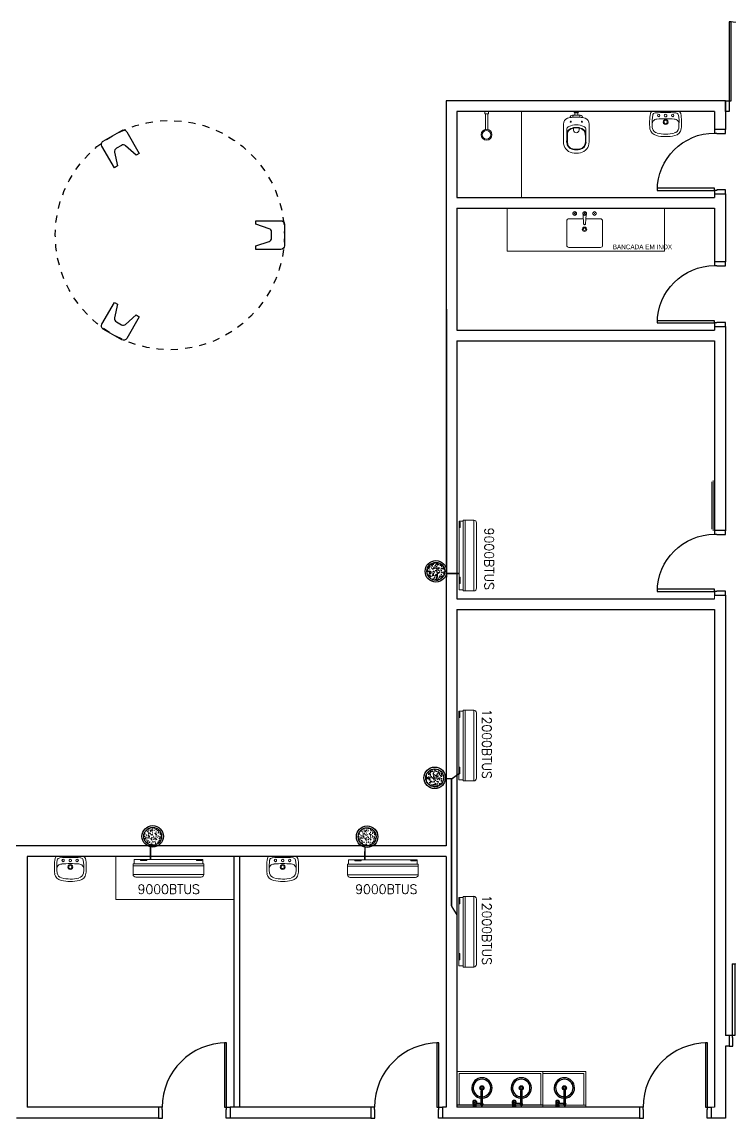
# Model space of a CAD drawing. Header units: inches. Extents: x 44647.3 to 44680.5, y 6840.3 to 6866.7.
# Drawn here: x 44652.74 to 44662.62, y 6851.45 to 6866.75 of the extents above; entities that cross this region are included whole.
import ezdxf
from ezdxf.enums import TextEntityAlignment as Align

# ---------------------------------------------------------------- set-up
doc = ezdxf.new("R2010")
doc.units = ezdxf.units.IN
doc.header["$MEASUREMENT"] = 0
doc.linetypes.add('HIDDEN2', pattern=[0.1875, 0.125, -0.0625])
for name, color, linetype in [('APCOZ', 7, 'Continuous'), ('APCOZ-I', 251, 'Continuous'), ('Layout_Equipamentos', 7, 'Continuous'), ('LOUÇAS', 7, 'Continuous'), ('Manilha', 10, 'Continuous'), ('PAREDES', 8, 'Continuous'), ('ponto de dreno', 130, 'Continuous'), ('PORTAS', 8, 'Continuous'), ('Texto Ambiente', 2, 'Continuous'), ('TEXTO01', 7, 'Continuous')]:
    doc.layers.add(name, color=color, linetype=linetype)
doc.layers.add('at_Entity', color=7, linetype='Continuous', lineweight=9)
doc.layers.add('P-SIMBOL', color=170, linetype='Continuous', lineweight=5)
doc.styles.add('ARIAL', font='ARIALN.TTF', dxfattribs={"height": 0.18})
doc.styles.add('romans2', font='romans.shx')

# ---------------------------------------------------------------- blocks, each defined once
blk = doc.blocks.new('A$C1E546F2D')
at = {"layer": 'PORTAS'}
for points in [[(0.921, 0.15), (0.951, 0.15), (0.951, 1.05), (0.921, 1.05), (0.921, 0.15)], [(0, 0.15), (0, 0), (0.055, 0), (0.055, 0.121), (0.051, 0.121), (0.051, 0.15), (0, 0.15)], [(1.001, 0.15), (1.001, 0), (0.946, 0), (0.946, 0.121), (0.951, 0.121), (0.951, 0.15), (1.001, 0.15)]]:
    blk.add_lwpolyline(points, dxfattribs=at)
blk.add_arc((0.951, 0.15), 0.9, 90, 180, dxfattribs=at)
blk = doc.blocks.new('A$C47793E6F')
at = {"layer": 'PORTAS'}
blk.add_lwpolyline([(0.049, 1.152), (0.08, 1.152), (0.08, 0.15), (0.049, 0.15)], close=True, dxfattribs=at)
for points in [[(0, 0.15), (0, 0), (0.055, 0), (0.055, 0.121), (0.049, 0.121), (0.049, 0.15), (0, 0.15)], [(1.099, 0.15), (1.099, 0), (1.044, 0), (1.044, 0.121), (1.05, 0.121), (1.05, 0.15), (1.099, 0.15)]]:
    blk.add_lwpolyline(points, dxfattribs=at)
blk.add_arc((0.049, 0.15), 1.001, 0, 90, dxfattribs=at)
blk = doc.blocks.new('A$C34B626C7')
at = {"layer": 'PORTAS'}
for points in [[(0.851, 0.15), (0.819, 0.15), (0.819, 0.951), (0.851, 0.951), (0.851, 0.15)], [(0.055, 0), (0, 0), (0, 0.15), (0.051, 0.15), (0.051, 0.121), (0.055, 0.121), (0.055, 0)], [(0.9, 0.15), (0.9, 0), (0.845, 0), (0.845, 0.121), (0.851, 0.121), (0.851, 0.15), (0.9, 0.15)]]:
    blk.add_lwpolyline(points, dxfattribs=at)
blk.add_arc((0.851, 0.15), 0.8, 90, 180, dxfattribs=at)
blk = doc.blocks.new('new block13')
at = {"layer": 'at_Entity', "color": 0}
for p, q in [((-0.032, 0), (0.032, 0)), ((0.053, -0.051), (-0.053, -0.051)), ((-0.049, -0.08), (-0.049, -0.06)), ((-0.031, -0.006), (0.029, -0.006)), ((-0.021, -0.051), (-0.021, -0.019)), ((-0.021, -0.019), (0.019, -0.019)), ((0.019, -0.051), (0.019, -0.019)), ((0.049, -0.06), (0.049, -0.081)), ((-0.182, -0.424), (-0.182, -0.175)), ((-0.039, -0.257), (-0.039, -0.23)), ((0.038, -0.23), (0.038, -0.257)), ((0.178, -0.175), (0.178, -0.424))]:
    blk.add_line(p, q, dxfattribs=at)
for centre, radius, start, end in [((-0.097, -0.174), 0.0848, 109.0789, 180.1997), ((-0.043, -0.329), 0.249, 92.0489, 109.145), ((-0.054, -0.09), 0.0391, 88.4183, 173.4493), ((-0.079, -0.141), 0.00741, 90, 180), ((-0.079, -0.141), 0.00741, 180, 270), ((-0.079, -0.141), 0.00741, 360, 90), ((-0.079, -0.141), 0.00741, 270, 0), ((-0.002, -1.475), 1.396, 87.9511, 92.0489), ((-0.039, -0.06), 0.00952, 90, 180), ((-0.021, -0.01), 0.00952, 180, 270), ((0.019, -0.01), 0.00952, 270, 0), ((0.039, -0.06), 0.00952, 360, 90), ((0.039, -0.328), 0.248, 70.8427, 88.1091), ((0.052, -0.09), 0.0388, 5.5755, 88.6298), ((0.077, -0.141), 0.00741, 90, 180), ((0.077, -0.141), 0.00741, 180, 270), ((0.077, -0.141), 0.00741, 360, 90), ((0.077, -0.141), 0.00741, 270, 0), ((0.093, -0.174), 0.0848, 359.8003, 70.9211), ((-8.978, -0.284), 8.843, 359.0717, 0.1879), ((-0.041, -0.324), 0.0949, 113.5727, 176.7329), ((-0.081, -0.255), 0.054, 114.961, 180.9064), ((-0.043, -0.318), 0.0836, 110.863, 180.2362), ((-0.001, -0.428), 0.244, 90, 114.9606), ((-0.005, -0.388), 0.168, 88.7182, 116.1404), ((-0.011, -0.383), 0.155, 100.3133, 113.389), ((-0.001, -0.426), 0.2, 90, 101.0171), ((-0.003, -0.26), 0.0357, 176.0445, 272.3446), ((-0.002, -0.256), 0.0391, 270.0027, 0), ((-0.001, -0.428), 0.244, 65.0391, 90.0003), ((0.003, -0.388), 0.168, 63.8614, 91.28), ((-0.001, -0.426), 0.2, 78.9807, 90.0022), ((0.021, -0.334), 0.106, 63.0017, 81.1951), ((0.039, -0.318), 0.0836, 359.7638, 69.1369), ((0.04, -0.323), 0.0932, 2.4426, 66.7336), ((0.079, -0.255), 0.054, 359.0936, 65.039), ((9.28, -0.342), 9.147, 179.4622, 180.5333), ((-0.026, -0.424), 0.156, 180.0055, 257.2943), ((-0.031, -0.426), 0.105, 180.4233, 258.8896), ((-5.785, -0.398), 5.659, 359.7103, 0.8057), ((-0.033, -0.429), 0.0932, 178.5002, 259.6559), ((0.031, -0.429), 0.0942, 280.5689, 0.9284), ((0.031, -0.429), 0.103, 280.5688, 0.9284), ((0.022, -0.424), 0.156, 282.7128, 359.9983), ((-0.525, -0.386), 0.651, 356.3513, 5.878), ((-0.002, -0.29), 0.292, 258.435, 281.5683), ((-0.001, -0.258), 0.276, 259.4366, 269.9996), ((-0.001, -0.26), 0.265, 259.4366, 270.0028), ((-0.002, -0.245), 0.28, 270.136, 280.2849), ((-0.001, -0.258), 0.276, 270, 280.577)]:
    blk.add_arc(centre, radius, start, end, dxfattribs=at)
at = {"layer": 'Layout_Equipamentos'}
for p, q in [((-0.031, -0.01), (-0.031, 0)), ((0.029, -0.01), (0.029, 0))]:
    blk.add_line(p, q, dxfattribs=at)
blk = doc.blocks.new('new block12')
at = {"layer": 'at_Entity', "color": 0}
for p, q in [((-0.19, 0), (0, 0)), ((-0.114, 0.055), (-0.108, 0.066)), ((-0.108, 0.042), (-0.114, 0.055)), ((-0.108, 0.066), (-0.097, 0.072)), ((-0.097, 0.036), (-0.108, 0.042)), ((-0.097, 0.072), (-0.085, 0.066)), ((-0.085, 0.042), (-0.097, 0.036)), ((-0.085, 0.066), (-0.08, 0.055)), ((-0.08, 0.055), (-0.085, 0.042)), ((-0.063, 0), (0.125, 0)), ((0, 0), (0.193, 0)), ((0.083, 0.055), (0.087, 0.066)), ((0.087, 0.042), (0.083, 0.055)), ((0.087, 0.066), (0.099, 0.072)), ((0.099, 0.036), (0.087, 0.042)), ((0.099, 0.072), (0.11, 0.066)), ((0.11, 0.042), (0.099, 0.036)), ((0.11, 0.066), (0.116, 0.055)), ((0.116, 0.055), (0.11, 0.042))]:
    blk.add_line(p, q, dxfattribs=at)
for centre, radius, start, end in [((-0.104, 0.219), 0.117, 102.514, 169.9443), ((-0.012, -0.125), 0.474, 88.698, 104.4219), ((0.014, -0.261), 0.577, 91.3524, 103.5038), ((0.01, -0.125), 0.474, 75.6368, 91.3415), ((-0.013, -0.257), 0.572, 76.4579, 88.6966), ((0.108, 0.225), 0.111, 7.7196, 79.5925), ((0.53, 0.153), 0.754, 173.4134, 189.6929), ((0.425, 0.149), 0.614, 177.3231, 189.2415), ((0.123, 0.188), 0.311, 171.3221, 181.8265), ((-0.117, 0.174), 0.0716, 176.6025, 219.5997), ((-0.102, 0.216), 0.0847, 102.9461, 167.2809), ((-0.001, 0.147), 0.0349, 150.0032, 209.9968), ((-0.001, 0.147), 0.0349, 90, 149.9929), ((-0.001, 0.147), 0.0222, 90, 180), ((-0.001, 0.147), 0.0349, 29.9968, 89.9993), ((-0.001, 0.147), 0.0222, 360, 90), ((-0.001, 0.147), 0.0349, 330.0032, 29.9968), ((0.105, 0.222), 0.0784, 8.4194, 78.3837), ((0.108, 0.173), 0.0781, 324.6525, 2.8394), ((-0.262, 0.132), 0.45, 349.782, 5.7972), ((-0.133, 0.188), 0.319, 357.9946, 8.1696), ((-0.531, 0.154), 0.753, 350.2791, 6.5765), ((-0.165, 0.045), 0.0522, 200.5417, 238.93), ((-0.143, 0.057), 0.0385, 188.7558, 265.6127), ((-0.121, 0.171), 0.0667, 220.3438, 269.4487), ((-0.007, 1.728), 1.716, 265.3753, 270.2103), ((0.002, 1.574), 1.475, 265.1896, 269.9391), ((-0.001, 0.147), 0.0349, 209.9968, 269.9993), ((-0.001, 0.147), 0.0222, 180, 270), ((-0.001, 0.056), 0.018, 150.0128, 209.9872), ((-0.001, 0.056), 0.018, 90, 150.0398), ((-0.001, 0.056), 0.018, 210.0191, 270.0367), ((-0.001, 0.147), 0.0222, 270.0097, 360), ((-0.001, 0.147), 0.0349, 270, 329.9929), ((-0.001, 1.452), 1.353, 270.0208, 275.0951), ((-0.001, 0.056), 0.018, 30.0191, 90.0367), ((-0.001, 0.056), 0.018, 270, 330.0398), ((-0.001, 1.892), 1.879, 270, 274.4144), ((-0.001, 0.056), 0.018, 330.0128, 29.9872), ((0.123, 0.168), 0.0631, 266.7732, 320.7547), ((0.141, 0.059), 0.0402, 273.114, 350.3928), ((0.174, 0.034), 0.0386, 297.8673, 348.5693)]:
    blk.add_arc(centre, radius, start, end, dxfattribs=at)
blk = doc.blocks.new('A$C72591112')
at = {"layer": 'PORTAS'}
for points in [[(0.051, 0.15), (0.08, 0.15), (0.08, 1.251), (0.051, 1.251), (0.051, 0.15)], [(0.051, 0.15), (0.051, 0.121), (0.055, 0.121), (0.055, 0), (0, 0), (0, 0.15), (0.051, 0.15)], [(1.15, 0.15), (1.15, 0.121), (1.145, 0.121), (1.145, 0), (1.2, 0), (1.2, 0.15), (1.15, 0.15)]]:
    blk.add_lwpolyline(points, dxfattribs=at)
blk.add_arc((0.047, 0.149), 1.102, 0.1389, 89.8115, dxfattribs=at)
blk = doc.blocks.new('*U23')
at = {"color": 4}
blk.add_lwpolyline([(-0.2, -0.2), (-0.2, -0.15), (-0.013, -0.089, 0.324141), (0.022, -0.041), (0.022, 0.041, 0.324141), (-0.013, 0.089), (-0.2, 0.15), (-0.2, 0.2), (0.15, 0.2, -0.414214), (0.2, 0.15), (0.2, -0.15, -0.414214), (0.15, -0.2)], format="xyb", close=True, dxfattribs=at)
blk = doc.blocks.new('*U24')
at = {"color": 0, "linetype": 'ByBlock', "lineweight": -2}
for p, rotation in [((48017.52, -8883.519), 120), ((48017.52, -8885.944), 240)]:
    blk.add_blockref('*U23', p, dxfattribs=dict(at, rotation=rotation))
blk.add_blockref('*U23', (48019.62, -8884.731), dxfattribs=at)
blk = doc.blocks.new('A$C7F0663E6')
at = {"layer": 'at_Entity', "color": 7}
for p, q in [((0.051, 0.368), (0.051, 0.398)), ((0.051, 0.398), (0.102, 0.398)), ((0.102, 0.368), (0.051, 0.368)), ((0.061, 0.148), (0.061, 0.368)), ((0.091, 0.368), (0.061, 0.368)), ((0.091, 0.148), (0.091, 0.368)), ((0.102, 0.398), (0.102, 0.368))]:
    blk.add_line(p, q, dxfattribs=at)
for radius, start, end in [(0.0752, 90, 180), (0.0752, 180, 270), (0.0603, 90, 180), (0.0603, 180, 270), (0.0752, 360, 90), (0.0603, 360, 90), (0.0603, 270, 0), (0.0752, 270, 0)]:
    blk.add_arc((0.075, 0.075), radius, start, end, dxfattribs=at)
blk = doc.blocks.new('A$C334228FE')
at = {"layer": 'at_Entity', "color": 7}
for p, q in [((0, 0.47), (0, 0.03)), ((0.03, 0.5), (0.371, 0.5)), ((0.4, 0.47), (0.4, 0.269)), ((0.459, 0.273), (0.328, 0.265)), ((0.459, 0.229), (0.328, 0.237)), ((0.4, 0.233), (0.4, 0.03)), ((0.03, 0), (0.371, 0))]:
    blk.add_line(p, q, dxfattribs=at)
for centre, radius, start, end in [((0.029, 0.471), 0.0289, 88.5159, 181.4841), ((0.371, 0.471), 0.0289, 358.5159, 91.4841), ((0.473, 0.391), 0.0265, 90, 180), ((0.473, 0.391), 0.0265, 180, 270), ((0.473, 0.431), 0.0349, 228.9936, 311.0064), ((0.473, 0.348), 0.0349, 48.7903, 131.2097), ((0.473, 0.391), 0.0265, 360, 90), ((0.473, 0.391), 0.0265, 270, 0), ((0.253, 0.253), 0.0307, 90, 180), ((0.253, 0.253), 0.0307, 180, 270), ((0.253, 0.253), 0.018, 90, 180), ((0.253, 0.253), 0.018, 180, 270), ((0.253, 0.253), 0.0307, 360, 90), ((0.253, 0.253), 0.018, 360, 90), ((0.253, 0.253), 0.018, 270, 0), ((0.253, 0.253), 0.0307, 270, 0), ((0.329, 0.251), 0.0138, 150.7069, 210.7211), ((0.329, 0.251), 0.0138, 90.6922, 150.7066), ((0.329, 0.251), 0.0138, 210.7215, 270.7361), ((0.473, 0.251), 0.0265, 90, 180), ((0.473, 0.251), 0.0265, 180, 270), ((0.473, 0.293), 0.0349, 231.4273, 308.5727), ((0.473, 0.211), 0.0349, 49.5318, 130.4682), ((0.473, 0.251), 0.0265, 360, 90), ((0.473, 0.251), 0.0265, 270, 0), ((0.029, 0.029), 0.0289, 178.5159, 271.4841), ((0.369, 0.031), 0.0307, 270.0055, 0), ((0.473, 0.113), 0.0265, 90, 180), ((0.473, 0.113), 0.0265, 180, 270), ((0.473, 0.154), 0.0349, 228.8837, 311.1163), ((0.473, 0.073), 0.0349, 48.6915, 131.3085), ((0.473, 0.113), 0.0265, 360, 90), ((0.473, 0.113), 0.0265, 270, 0)]:
    blk.add_arc(centre, radius, start, end, dxfattribs=at)

msp = doc.modelspace()

# ---------------------------------------------------------------- hatches: boundary and pattern name
at = {"layer": 'Manilha'}
h = msp.add_hatch(dxfattribs=at)
h.set_pattern_fill('AR-CONC', color=256, scale=0.00041, angle=270)
h.set_pattern_definition([(320, (43650.29555, 9436.152253), (-0.0065350251, -0.0746957143), [0.0078105, -0.0859155]), (265, (43650.29555, 9436.15225), (0.0783333065, 0.0144498028), [0.0062484, -0.0687326395]), (10.4514447, (43650.295005, 9436.14603), (0.0717982783, -0.0602459113), [0.0066379036, -0.0730170003]), (316.1842, (43650.31638, 9436.15225), (-0.0172373545, -0.1111424068), [0.01171575, -0.12887325]), (6.6355576, (43650.31494, 9436.14299), (0.101444711, -0.097335695), [0.0099568595, -0.1095255993]), (261.184151, (43650.31638, 9436.15225), (0.101444711, -0.097335695), [0.0093725865, -0.10309849]), (291, (43650.31117, 9436.14184), (-0.0419287313, -0.0621619004), [0.0078105, -0.0859155]), (236, (43650.31117, 9436.14184), (0.0755170661, -0.0253388316), [0.0062484, -0.0687324]), (341.451445, (43650.30768, 9436.13666), (0.0335883352, -0.0875007319), [0.0066379036, -0.0730168744]), (307.5, (43650.29555, 9436.152253), (0.03466756594, -0.00126632733), [0, -0.06789928, 0, -0.0697738, 0, -0.06899275]), (277.5, (43650.29555, 9436.152253), (0.0410740357, -0.02739606163), [0, -0.03978148, 0, -0.06633718, 0, -0.02629535]), (237.5, (43650.29555, 9436.175477), (-0.00234878504, -0.05559214402), [0, -0.026035, 0, -0.0812292, 0, -0.1077849]), (227.5, (43650.29555, 9436.18589), (0.0104248613, -0.0607329644), [0, -0.0338455, 0, -0.05394452, 0, -0.0765429])])
h.paths.add_polyline_path([(44658.642, 6859.078, 1), (44658.392, 6859.078, 1)])
h = msp.add_hatch(dxfattribs=at)
h.set_pattern_fill('AR-CONC', color=256, scale=0.00041)
h.set_pattern_definition([(50, (42078.38041, 5847.974274), (0.0746957143, -0.0065350251), [0.0078105, -0.0859155]), (355, (42078.38041, 5847.974274), (-0.0144498028, 0.0783333065), [0.0062484, -0.0687326395]), (100.4514447, (42078.386636, 5847.97373), (0.0602459113, 0.0717982783), [0.0066379036, -0.0730170003]), (46.1842, (42078.38041, 5847.9951), (0.1111424068, -0.0172373545), [0.01171575, -0.12887325]), (96.6355576, (42078.38967, 5847.99367), (0.097335695, 0.101444711), [0.0099568595, -0.1095255993]), (351.184151, (42078.38041, 5847.9951), (0.097335695, 0.101444711), [0.0093725865, -0.10309849]), (21, (42078.390825, 5847.989895), (0.0621619004, -0.0419287313), [0.0078105, -0.0859155]), (326, (42078.390825, 5847.989895), (0.0253388316, 0.0755170661), [0.0062484, -0.0687324]), (71.451445, (42078.396006, 5847.9864), (0.0875007319, 0.0335883352), [0.0066379036, -0.0730168744]), (37.5, (42078.380411, 5847.974274), (0.00126632733, 0.03466756594), [0, -0.06789928, 0, -0.0697738, 0, -0.06899275]), (7.5, (42078.38041, 5847.974274), (0.02739606163, 0.0410740357), [0, -0.03978148, 0, -0.06633718, 0, -0.02629535]), (327.5, (42078.357188, 5847.974274), (0.05559214402, -0.00234878504), [0, -0.026035, 0, -0.0812292, 0, -0.1077849]), (317.5, (42078.346774, 5847.974274), (0.0607329644, 0.0104248613), [0, -0.0338455, 0, -0.05394452, 0, -0.0765429])])
h.paths.add_polyline_path([(44658.626, 6856.196, 1), (44658.376, 6856.196, 1)])
h = msp.add_hatch(dxfattribs=at)
h.set_pattern_fill('AR-CONC', color=256, scale=0.00041, angle=180)
h.set_pattern_definition([(230, (47231.63726, 7863.600034), (-0.0746957143, 0.0065350251), [0.0078105, -0.0859155]), (175, (47231.63726, 7863.600034), (0.0144498028, -0.0783333065), [0.0062484, -0.0687326395]), (280.4514447, (47231.631035, 7863.60058), (-0.0602459113, -0.0717982783), [0.0066379036, -0.0730170003]), (226.1842, (47231.63726, 7863.57921), (-0.1111424068, 0.0172373545), [0.01171575, -0.12887325]), (276.6355576, (47231.628, 7863.58064), (-0.097335695, -0.101444711), [0.0099568595, -0.1095255993]), (171.184151, (47231.63726, 7863.57921), (-0.097335695, -0.101444711), [0.0093725865, -0.10309849]), (201, (47231.626846, 7863.584413), (-0.0621619004, 0.0419287313), [0.0078105, -0.0859155]), (146, (47231.626846, 7863.58441), (-0.0253388316, -0.0755170661), [0.0062484, -0.0687324]), (251.451445, (47231.621666, 7863.58791), (-0.0875007319, -0.0335883352), [0.0066379036, -0.0730168744]), (217.5, (47231.63726, 7863.600034), (-0.00126632733, -0.03466756594), [0, -0.06789928, 0, -0.0697738, 0, -0.06899275]), (187.5, (47231.63726, 7863.600034), (-0.02739606163, -0.0410740357), [0, -0.03978148, 0, -0.06633718, 0, -0.02629535]), (147.5, (47231.660483, 7863.600034), (-0.05559214402, 0.00234878504), [0, -0.026035, 0, -0.0812292, 0, -0.1077849]), (137.5, (47231.670897, 7863.600034), (-0.0607329644, -0.0104248613), [0, -0.0338455, 0, -0.05394452, 0, -0.0765429])])
h.paths.add_polyline_path([(44654.438, 6855.379, 1), (44654.688, 6855.379, 1)])
h = msp.add_hatch(dxfattribs=at)
h.set_pattern_fill('AR-CONC', color=256, scale=0.00041, angle=180)
h.set_pattern_definition([(230, (47234.630735, 7863.59575), (-0.0746957143, 0.0065350251), [0.0078105, -0.0859155]), (175, (47234.630735, 7863.59575), (0.0144498028, -0.0783333065), [0.0062484, -0.0687326395]), (280.4514447, (47234.62451, 7863.59629), (-0.0602459113, -0.0717982783), [0.0066379036, -0.0730170003]), (226.1842, (47234.63074, 7863.57492), (-0.1111424068, 0.0172373545), [0.01171575, -0.12887325]), (276.6355576, (47234.62147, 7863.57636), (-0.097335695, -0.101444711), [0.0099568595, -0.1095255993]), (171.184151, (47234.63074, 7863.57492), (-0.097335695, -0.101444711), [0.0093725865, -0.10309849]), (201, (47234.62032, 7863.58013), (-0.0621619004, 0.0419287313), [0.0078105, -0.0859155]), (146, (47234.62032, 7863.58013), (-0.0253388316, -0.0755170661), [0.0062484, -0.0687324]), (251.451445, (47234.61514, 7863.58362), (-0.0875007319, -0.0335883352), [0.0066379036, -0.0730168744]), (217.5, (47234.630735, 7863.59575), (-0.00126632733, -0.03466756594), [0, -0.06789928, 0, -0.0697738, 0, -0.06899275]), (187.5, (47234.630735, 7863.59575), (-0.02739606163, -0.0410740357), [0, -0.03978148, 0, -0.06633718, 0, -0.02629535]), (147.5, (47234.65396, 7863.59575), (-0.05559214402, 0.00234878504), [0, -0.026035, 0, -0.0812292, 0, -0.1077849]), (137.5, (47234.664373, 7863.59575), (-0.0607329644, -0.0104248613), [0, -0.0338455, 0, -0.05394452, 0, -0.0765429])])
h.paths.add_polyline_path([(44657.432, 6855.374, 1), (44657.682, 6855.374, 1)])

# ---------------------------------------------------------------- linework, layer by layer
at = {"linetype": 'HIDDEN2', "ltscale": 0.05}
msp.add_circle((44654.803, 6863.77), 1.6, dxfattribs=at)
for centre, radius in [((44659.16, 6851.868), 0.028), ((44659.16, 6851.868), 0.0177), ((44659.709, 6851.868), 0.028), ((44659.709, 6851.868), 0.0177), ((44660.311, 6851.868), 0.028), ((44660.311, 6851.868), 0.0177)]:
    msp.add_circle(centre, radius)
for centre, radius, start, end in [((44659.16, 6851.868), 0.142, 273.539, 265.6204), ((44659.16, 6851.868), 0.122, 274.1108, 264.9123), ((44659.709, 6851.868), 0.142, 273.539, 265.6204), ((44659.709, 6851.868), 0.122, 274.1108, 264.9123), ((44660.311, 6851.868), 0.142, 273.539, 265.6204), ((44660.311, 6851.868), 0.122, 274.1108, 264.9123)]:
    msp.add_arc(centre, radius, start, end)
at = {"layer": 'APCOZ'}
for p, q in [((44659.149, 6851.653), (44659.149, 6851.824)), ((44659.169, 6851.653), (44659.169, 6851.824)), ((44659.701, 6851.653), (44659.701, 6851.824)), ((44659.721, 6851.653), (44659.721, 6851.824)), ((44660.307, 6851.653), (44660.307, 6851.824)), ((44660.327, 6851.653), (44660.327, 6851.824)), ((44659.04, 6851.619), (44659.03, 6851.598)), ((44659.033, 6851.678), (44659.033, 6851.656)), ((44659.04, 6851.619), (44659.04, 6851.643)), ((44659.076, 6851.619), (44659.076, 6851.629)), ((44659.145, 6851.629), (44659.076, 6851.629)), ((44659.076, 6851.619), (44659.086, 6851.598)), ((44659.145, 6851.649), (44659.081, 6851.649)), ((44659.083, 6851.678), (44659.083, 6851.656)), ((44659.592, 6851.619), (44659.581, 6851.598)), ((44659.584, 6851.678), (44659.584, 6851.656)), ((44659.592, 6851.619), (44659.592, 6851.643)), ((44659.627, 6851.619), (44659.627, 6851.629)), ((44659.697, 6851.629), (44659.627, 6851.629)), ((44659.627, 6851.619), (44659.638, 6851.598)), ((44659.697, 6851.649), (44659.632, 6851.649)), ((44659.634, 6851.678), (44659.634, 6851.656)), ((44660.198, 6851.619), (44660.187, 6851.598)), ((44660.19, 6851.678), (44660.19, 6851.656)), ((44660.198, 6851.619), (44660.198, 6851.643)), ((44660.233, 6851.619), (44660.233, 6851.629)), ((44660.303, 6851.629), (44660.233, 6851.629)), ((44660.233, 6851.619), (44660.244, 6851.598)), ((44660.303, 6851.649), (44660.238, 6851.649)), ((44660.24, 6851.678), (44660.24, 6851.656))]:
    msp.add_line(p, q, dxfattribs=at)
at = {"layer": 'APCOZ', "linetype": 'Continuous'}
for points in [[(44659.083, 6851.678, 0), (44659.082, 6851.681, 0), (44659.081, 6851.684, 0), (44659.079, 6851.687, 0), (44659.076, 6851.69, 0), (44659.073, 6851.692, 0), (44659.069, 6851.693, 0), (44659.065, 6851.695, 0), (44659.06, 6851.695, 0), (44659.056, 6851.695, 0), (44659.051, 6851.695, 0), (44659.047, 6851.693, 0), (44659.043, 6851.692, 0), (44659.04, 6851.69, 0), (44659.037, 6851.687, 0), (44659.035, 6851.684, 0), (44659.033, 6851.681, 0), (44659.033, 6851.678, 0)], [(44659.033, 6851.656, 0), (44659.033, 6851.653, 0), (44659.034, 6851.65, 0), (44659.036, 6851.648, 0), (44659.038, 6851.646, 0), (44659.04, 6851.643, 0)], [(44659.081, 6851.649, 0), (44659.081, 6851.65, 0), (44659.082, 6851.651, 0), (44659.083, 6851.653, 0), (44659.083, 6851.654, 0), (44659.083, 6851.656, 0)], [(44659.634, 6851.678, 0), (44659.634, 6851.681, 0), (44659.633, 6851.684, 0), (44659.631, 6851.687, 0), (44659.628, 6851.69, 0), (44659.624, 6851.692, 0), (44659.62, 6851.693, 0), (44659.616, 6851.695, 0), (44659.612, 6851.695, 0), (44659.607, 6851.695, 0), (44659.603, 6851.695, 0), (44659.599, 6851.693, 0), (44659.595, 6851.692, 0), (44659.591, 6851.69, 0), (44659.588, 6851.687, 0), (44659.586, 6851.684, 0), (44659.585, 6851.681, 0), (44659.584, 6851.678, 0)], [(44659.584, 6851.656, 0), (44659.585, 6851.653, 0), (44659.586, 6851.65, 0), (44659.587, 6851.648, 0), (44659.589, 6851.646, 0), (44659.592, 6851.643, 0)], [(44659.632, 6851.649, 0), (44659.633, 6851.65, 0), (44659.634, 6851.651, 0), (44659.634, 6851.653, 0), (44659.634, 6851.654, 0), (44659.634, 6851.656, 0)], [(44660.24, 6851.678, 0), (44660.24, 6851.681, 0), (44660.239, 6851.684, 0), (44660.236, 6851.687, 0), (44660.234, 6851.69, 0), (44660.23, 6851.692, 0), (44660.226, 6851.693, 0), (44660.222, 6851.695, 0), (44660.218, 6851.695, 0), (44660.213, 6851.695, 0), (44660.209, 6851.695, 0), (44660.204, 6851.693, 0), (44660.201, 6851.692, 0), (44660.197, 6851.69, 0), (44660.194, 6851.687, 0), (44660.192, 6851.684, 0), (44660.191, 6851.681, 0), (44660.19, 6851.678, 0)], [(44660.19, 6851.656, 0), (44660.191, 6851.653, 0), (44660.192, 6851.65, 0), (44660.193, 6851.648, 0), (44660.195, 6851.646, 0), (44660.198, 6851.643, 0)], [(44660.238, 6851.649, 0), (44660.239, 6851.65, 0), (44660.24, 6851.651, 0), (44660.24, 6851.653, 0), (44660.24, 6851.654, 0), (44660.24, 6851.656, 0)]]:
    msp.add_polyline3d(points, dxfattribs=at)
at = {"layer": 'APCOZ'}
for centre, radius, start, end in [((44659.159, 6851.829), 0.0112, 333.7208, 206.2792), ((44659.711, 6851.829), 0.0112, 333.7208, 206.2792), ((44660.317, 6851.829), 0.0112, 333.7208, 206.2792), ((44659.159, 6851.639), 0.0173, 125.4187, 144.5813), ((44659.159, 6851.639), 0.0173, 215.4187, 324.5813), ((44659.159, 6851.639), 0.0173, 35.4187, 54.5813), ((44659.159, 6851.639), 0.0173, 324.5813, 35.4187), ((44659.711, 6851.639), 0.0173, 125.4187, 144.5813), ((44659.711, 6851.639), 0.0173, 215.4187, 324.5813), ((44659.711, 6851.639), 0.0173, 35.4187, 54.5813), ((44659.711, 6851.639), 0.0173, 324.5813, 35.4187), ((44660.317, 6851.639), 0.0173, 125.4187, 144.5813), ((44660.317, 6851.639), 0.0173, 215.4187, 324.5813), ((44660.317, 6851.639), 0.0173, 35.4187, 54.5813), ((44660.317, 6851.639), 0.0173, 324.5813, 35.4187)]:
    msp.add_arc(centre, radius, start, end, dxfattribs=at)
at = {"layer": 'APCOZ-I'}
for p, q in [((44659.149, 6851.824), (44659.149, 6851.829)), ((44659.169, 6851.824), (44659.169, 6851.829)), ((44659.701, 6851.824), (44659.701, 6851.829)), ((44659.721, 6851.824), (44659.721, 6851.829)), ((44660.307, 6851.824), (44660.307, 6851.829)), ((44660.327, 6851.824), (44660.327, 6851.829)), ((44659.04, 6851.619), (44659.076, 6851.619)), ((44659.042, 6851.664), (44659.042, 6851.642)), ((44659.074, 6851.664), (44659.074, 6851.642)), ((44659.076, 6851.629), (44659.076, 6851.643)), ((44659.149, 6851.635), (44659.149, 6851.653)), ((44659.169, 6851.635), (44659.169, 6851.653)), ((44659.592, 6851.619), (44659.627, 6851.619)), ((44659.594, 6851.664), (44659.594, 6851.642)), ((44659.625, 6851.664), (44659.625, 6851.642)), ((44659.627, 6851.629), (44659.627, 6851.643)), ((44659.701, 6851.635), (44659.701, 6851.653)), ((44659.721, 6851.635), (44659.721, 6851.653)), ((44660.198, 6851.619), (44660.233, 6851.619)), ((44660.2, 6851.664), (44660.2, 6851.642)), ((44660.231, 6851.664), (44660.231, 6851.642)), ((44660.233, 6851.629), (44660.233, 6851.643)), ((44660.307, 6851.635), (44660.307, 6851.653)), ((44660.327, 6851.635), (44660.327, 6851.653))]:
    msp.add_line(p, q, dxfattribs=at)
at = {"layer": 'APCOZ-I', "linetype": 'Continuous'}
for points in [[(44659.033, 6851.678, 0), (44659.033, 6851.675, 0), (44659.034, 6851.672, 0), (44659.036, 6851.669, 0), (44659.038, 6851.667, 0), (44659.041, 6851.664, 0)], [(44659.038, 6851.681, 0), (44659.039, 6851.679, 0), (44659.04, 6851.677, 0), (44659.042, 6851.675, 0), (44659.045, 6851.673, 0), (44659.048, 6851.672, 0), (44659.051, 6851.671, 0), (44659.055, 6851.671, 0), (44659.059, 6851.671, 0), (44659.063, 6851.671, 0), (44659.067, 6851.672, 0), (44659.07, 6851.673, 0), (44659.073, 6851.674, 0), (44659.075, 6851.676, 0), (44659.077, 6851.678, 0), (44659.077, 6851.68, 0), (44659.077, 6851.682, 0), (44659.077, 6851.684, 0), (44659.075, 6851.686, 0), (44659.073, 6851.688, 0), (44659.07, 6851.69, 0), (44659.067, 6851.691, 0), (44659.063, 6851.692, 0), (44659.059, 6851.692, 0), (44659.055, 6851.692, 0), (44659.051, 6851.691, 0), (44659.048, 6851.69, 0), (44659.045, 6851.689, 0), (44659.042, 6851.687, 0), (44659.04, 6851.685, 0), (44659.039, 6851.683, 0), (44659.038, 6851.681, 0)], [(44659.04, 6851.643, 0), (44659.041, 6851.643, 0), (44659.041, 6851.643, 0), (44659.041, 6851.643, 0), (44659.041, 6851.643, 0), (44659.042, 6851.643, 0)], [(44659.074, 6851.643, 0), (44659.075, 6851.643, 0), (44659.075, 6851.643, 0), (44659.075, 6851.643, 0), (44659.075, 6851.643, 0), (44659.076, 6851.643, 0)], [(44659.075, 6851.664, 0), (44659.077, 6851.667, 0), (44659.08, 6851.669, 0), (44659.082, 6851.672, 0), (44659.083, 6851.675, 0), (44659.083, 6851.678, 0)], [(44659.076, 6851.643, 0), (44659.077, 6851.644, 0), (44659.078, 6851.645, 0), (44659.079, 6851.646, 0), (44659.08, 6851.647, 0), (44659.081, 6851.649, 0)], [(44659.584, 6851.678, 0), (44659.585, 6851.675, 0), (44659.586, 6851.672, 0), (44659.587, 6851.669, 0), (44659.59, 6851.667, 0), (44659.593, 6851.664, 0)], [(44659.59, 6851.681, 0), (44659.59, 6851.679, 0), (44659.592, 6851.677, 0), (44659.593, 6851.675, 0), (44659.596, 6851.673, 0), (44659.599, 6851.672, 0), (44659.603, 6851.671, 0), (44659.607, 6851.671, 0), (44659.61, 6851.671, 0), (44659.614, 6851.671, 0), (44659.618, 6851.672, 0), (44659.621, 6851.673, 0), (44659.624, 6851.674, 0), (44659.626, 6851.676, 0), (44659.628, 6851.678, 0), (44659.629, 6851.68, 0), (44659.629, 6851.682, 0), (44659.628, 6851.684, 0), (44659.626, 6851.686, 0), (44659.624, 6851.688, 0), (44659.621, 6851.69, 0), (44659.618, 6851.691, 0), (44659.614, 6851.692, 0), (44659.61, 6851.692, 0), (44659.607, 6851.692, 0), (44659.603, 6851.691, 0), (44659.599, 6851.69, 0), (44659.596, 6851.689, 0), (44659.593, 6851.687, 0), (44659.592, 6851.685, 0), (44659.59, 6851.683, 0), (44659.59, 6851.681, 0)], [(44659.592, 6851.643, 0), (44659.592, 6851.643, 0), (44659.592, 6851.643, 0), (44659.593, 6851.643, 0), (44659.593, 6851.643, 0), (44659.593, 6851.643, 0)], [(44659.626, 6851.664, 0), (44659.629, 6851.667, 0), (44659.631, 6851.669, 0), (44659.633, 6851.672, 0), (44659.634, 6851.675, 0), (44659.634, 6851.678, 0)], [(44659.626, 6851.643, 0), (44659.626, 6851.643, 0), (44659.626, 6851.643, 0), (44659.627, 6851.643, 0), (44659.627, 6851.643, 0), (44659.627, 6851.643, 0)], [(44659.627, 6851.643, 0), (44659.628, 6851.644, 0), (44659.629, 6851.645, 0), (44659.63, 6851.646, 0), (44659.631, 6851.647, 0), (44659.632, 6851.649, 0)], [(44660.19, 6851.678, 0), (44660.191, 6851.675, 0), (44660.192, 6851.672, 0), (44660.193, 6851.669, 0), (44660.196, 6851.667, 0), (44660.199, 6851.664, 0)], [(44660.196, 6851.681, 0), (44660.196, 6851.679, 0), (44660.198, 6851.677, 0), (44660.199, 6851.675, 0), (44660.202, 6851.673, 0), (44660.205, 6851.672, 0), (44660.209, 6851.671, 0), (44660.212, 6851.671, 0), (44660.216, 6851.671, 0), (44660.22, 6851.671, 0), (44660.224, 6851.672, 0), (44660.227, 6851.673, 0), (44660.23, 6851.674, 0), (44660.232, 6851.676, 0), (44660.234, 6851.678, 0), (44660.235, 6851.68, 0), (44660.235, 6851.682, 0), (44660.234, 6851.684, 0), (44660.232, 6851.686, 0), (44660.23, 6851.688, 0), (44660.227, 6851.69, 0), (44660.224, 6851.691, 0), (44660.22, 6851.692, 0), (44660.216, 6851.692, 0), (44660.212, 6851.692, 0), (44660.209, 6851.691, 0), (44660.205, 6851.69, 0), (44660.202, 6851.689, 0), (44660.199, 6851.687, 0), (44660.198, 6851.685, 0), (44660.196, 6851.683, 0), (44660.196, 6851.681, 0)], [(44660.198, 6851.643, 0), (44660.198, 6851.643, 0), (44660.198, 6851.643, 0), (44660.199, 6851.643, 0), (44660.199, 6851.643, 0), (44660.199, 6851.643, 0)], [(44660.232, 6851.664, 0), (44660.235, 6851.667, 0), (44660.237, 6851.669, 0), (44660.239, 6851.672, 0), (44660.24, 6851.675, 0), (44660.24, 6851.678, 0)], [(44660.232, 6851.643, 0), (44660.232, 6851.643, 0), (44660.232, 6851.643, 0), (44660.233, 6851.643, 0), (44660.233, 6851.643, 0), (44660.233, 6851.643, 0)], [(44660.233, 6851.643, 0), (44660.234, 6851.644, 0), (44660.235, 6851.645, 0), (44660.236, 6851.646, 0), (44660.237, 6851.647, 0), (44660.238, 6851.649, 0)]]:
    msp.add_polyline3d(points, dxfattribs=at)
at = {"layer": 'APCOZ-I'}
for centre, radius, start, end in [((44659.159, 6851.829), 0.01, 0, 180), ((44659.159, 6851.762), 0.0233, 244.5555, 295.4445), ((44659.711, 6851.829), 0.01, 0, 180), ((44659.711, 6851.762), 0.0233, 244.5555, 295.4445), ((44660.317, 6851.829), 0.01, 0, 180), ((44660.317, 6851.762), 0.0233, 244.5555, 295.4445), ((44659.058, 6851.323), 0.279, 84.3752, 95.6248), ((44659.058, 6851.548), 0.0816, 77.5382, 102.4618), ((44659.042, 6851.666), 0.002, 237.8441, 296.0251), ((44659.043, 6851.644), 0.002, 238.4325, 285.6861), ((44659.058, 6851.634), 0.0335, 63.9749, 116.0251), ((44659.058, 6851.59), 0.0549, 74.3139, 105.6861), ((44659.074, 6851.666), 0.002, 243.9749, 302.1559), ((44659.073, 6851.644), 0.002, 254.314, 301.5675), ((44659.159, 6851.639), 0.0173, 144.5813, 215.4187), ((44659.159, 6851.639), 0.0126, 142.2518, 37.7482), ((44659.159, 6851.656), 0.0233, 244.5555, 295.4445), ((44659.609, 6851.323), 0.279, 84.3752, 95.6248), ((44659.609, 6851.548), 0.0816, 77.5382, 102.4618), ((44659.594, 6851.666), 0.002, 237.8441, 296.0251), ((44659.594, 6851.644), 0.002, 238.4325, 285.6861), ((44659.609, 6851.634), 0.0335, 63.9749, 116.0251), ((44659.609, 6851.59), 0.0549, 74.3139, 105.6861), ((44659.625, 6851.666), 0.002, 243.9749, 302.1559), ((44659.625, 6851.644), 0.002, 254.314, 301.5675), ((44659.711, 6851.639), 0.0173, 144.5813, 215.4187), ((44659.711, 6851.639), 0.0126, 142.2518, 37.7482), ((44659.711, 6851.656), 0.0233, 244.5555, 295.4445), ((44660.215, 6851.323), 0.279, 84.3752, 95.6248), ((44660.215, 6851.548), 0.0816, 77.5382, 102.4618), ((44660.2, 6851.666), 0.002, 237.8441, 296.0251), ((44660.2, 6851.644), 0.002, 238.4325, 285.6861), ((44660.215, 6851.634), 0.0335, 63.9749, 116.0251), ((44660.215, 6851.59), 0.0549, 74.3139, 105.6861), ((44660.231, 6851.666), 0.002, 243.9749, 302.1559), ((44660.231, 6851.644), 0.002, 254.314, 301.5675), ((44660.317, 6851.639), 0.0173, 144.5813, 215.4187), ((44660.317, 6851.639), 0.0126, 142.2518, 37.7482), ((44660.317, 6851.656), 0.0233, 244.5555, 295.4445)]:
    msp.add_arc(centre, radius, start, end, dxfattribs=at)
at = {"layer": 'at_Entity', "color": 252, "true_color": 0x989898}
for p, q in [((44658.661, 6865.494), (44658.661, 6864.794)), ((44658.661, 6865.494), (44658.661, 6864.794)), ((44658.661, 6864.326), (44658.661, 6864.246)), ((44658.661, 6864.326), (44658.661, 6864.246)), ((44658.661, 6864.246), (44658.661, 6864.159)), ((44658.661, 6864.246), (44658.661, 6864.159)), ((44658.661, 6864.159), (44658.661, 6864.072)), ((44658.661, 6864.159), (44658.661, 6864.072)), ((44658.661, 6864.072), (44658.661, 6863.979)), ((44658.661, 6864.072), (44658.661, 6863.979)), ((44658.661, 6863.979), (44658.661, 6863.886)), ((44658.661, 6863.979), (44658.661, 6863.886)), ((44658.661, 6863.886), (44658.661, 6863.791)), ((44658.661, 6863.886), (44658.661, 6863.791)), ((44658.661, 6862.699), (44658.661, 6862.661)), ((44658.661, 6862.699), (44658.661, 6862.661)), ((44658.661, 6862.661), (44658.661, 6862.633)), ((44658.661, 6862.661), (44658.661, 6862.633)), ((44658.661, 6862.633), (44658.661, 6862.612)), ((44658.661, 6862.633), (44658.661, 6862.612)), ((44658.661, 6862.612), (44658.661, 6862.599)), ((44658.661, 6862.612), (44658.661, 6862.599)), ((44658.661, 6862.599), (44658.661, 6862.595)), ((44658.661, 6862.599), (44658.661, 6862.595)), ((44658.661, 6862.595), (44658.661, 6861.895)), ((44658.661, 6862.595), (44658.661, 6861.895)), ((44658.661, 6861.744), (44658.661, 6861.245)), ((44658.661, 6861.744), (44658.661, 6861.245)), ((44651.663, 6855.248), (44658.661, 6855.248))]:
    msp.add_line(p, q, dxfattribs=at)
at = {"layer": 'at_Entity', "color": 0}
for p, q in [((44659.711, 6865.494), (44659.711, 6864.294)), ((44659.51, 6864.144), (44659.51, 6863.545)), ((44661.71, 6864.144), (44661.71, 6863.545)), ((44659.51, 6863.545), (44661.71, 6863.545)), ((44662.409, 6858.746), (44662.409, 6858.695)), ((44654.047, 6855.098), (44654.047, 6854.497)), ((44654.047, 6854.497), (44655.697, 6854.497)), ((44660.611, 6852.099), (44660.011, 6852.099)), ((44660.581, 6852.069), (44660.011, 6852.069)), ((44660.581, 6852.069), (44660.581, 6851.628)), ((44660.611, 6852.099), (44660.611, 6851.598)), ((44660.611, 6851.628), (44660.011, 6851.628)), ((44662.409, 6851.598), (44662.36, 6851.598))]:
    msp.add_line(p, q, dxfattribs=at)
at = {"layer": 'at_Entity', "color": 150, "true_color": 0x007fff}
for p, q in [((44658.661, 6863.937), (44658.661, 6864.237)), ((44662.371, 6859.666), (44662.371, 6860.327)), ((44662.39, 6859.645), (44662.39, 6860.346)), ((44658.661, 6858.913), (44658.661, 6859.214)), ((44656.566, 6855.248), (44656.865, 6855.248))]:
    msp.add_line(p, q, dxfattribs=at)
at = {"layer": 'at_Entity', "color": 3}
for p, q in [((44660.011, 6852.099), (44658.811, 6852.099)), ((44659.981, 6852.069), (44658.841, 6852.069)), ((44658.841, 6852.069), (44658.841, 6851.628)), ((44659.981, 6852.069), (44659.981, 6851.628)), ((44660.011, 6852.099), (44660.011, 6851.598))]:
    msp.add_line(p, q, dxfattribs=at)
at = {"layer": 'at_Entity', "color": 0}
for centre, radius, start, end in [((44659.16, 6851.868), 0.0307, 90, 180), ((44659.16, 6851.868), 0.0307, 180, 270), ((44659.16, 6851.868), 0.018, 90, 180), ((44659.16, 6851.868), 0.018, 180, 270), ((44659.16, 6851.868), 0.0307, 360, 90), ((44659.16, 6851.868), 0.018, 360, 90), ((44659.16, 6851.868), 0.018, 270, 0), ((44659.16, 6851.868), 0.0307, 270, 0), ((44659.709, 6851.868), 0.0307, 90, 180), ((44659.709, 6851.868), 0.0307, 90, 180), ((44659.709, 6851.868), 0.0307, 180, 270), ((44659.709, 6851.868), 0.0307, 180, 270), ((44659.709, 6851.868), 0.018, 90, 180), ((44659.709, 6851.868), 0.018, 90, 180), ((44659.709, 6851.868), 0.018, 180, 270), ((44659.709, 6851.868), 0.018, 180, 270), ((44659.709, 6851.868), 0.0307, 360, 90), ((44659.709, 6851.868), 0.0307, 360, 90), ((44659.709, 6851.868), 0.018, 360, 90), ((44659.709, 6851.868), 0.018, 360, 90), ((44659.709, 6851.868), 0.018, 270, 0), ((44659.709, 6851.868), 0.0307, 270, 0), ((44659.709, 6851.868), 0.018, 270, 0), ((44659.709, 6851.868), 0.0307, 270, 0), ((44660.311, 6851.868), 0.0307, 90, 180), ((44660.311, 6851.868), 0.0307, 180, 270), ((44660.311, 6851.868), 0.018, 90, 180), ((44660.311, 6851.868), 0.018, 180, 270), ((44660.311, 6851.868), 0.0307, 360, 90), ((44660.311, 6851.868), 0.018, 360, 90), ((44660.311, 6851.868), 0.018, 270, 0), ((44660.311, 6851.868), 0.0307, 270, 0)]:
    msp.add_arc(centre, radius, start, end, dxfattribs=at)
at = {"layer": 'Manilha'}
for centre, radius in [((44658.517, 6859.078), 0.15), ((44658.517, 6859.078), 0.125), ((44658.501, 6856.196), 0.15), ((44658.501, 6856.196), 0.125), ((44654.563, 6855.379), 0.15), ((44654.563, 6855.379), 0.125), ((44657.557, 6855.374), 0.15), ((44657.557, 6855.374), 0.125)]:
    msp.add_circle(centre, radius, dxfattribs=at)
at = {"layer": 'P-SIMBOL'}
for p, q in [((44658.841, 6859.777), (44658.841, 6858.819)), ((44658.899, 6859.777), (44658.841, 6859.777)), ((44658.841, 6859.764), (44658.855, 6859.764)), ((44658.841, 6859.764), (44658.855, 6859.764)), ((44658.855, 6859.689), (44658.841, 6859.689)), ((44658.855, 6859.689), (44658.841, 6859.689)), ((44658.855, 6859.764), (44658.855, 6859.689)), ((44658.855, 6859.764), (44658.855, 6859.689)), ((44658.899, 6858.804), (44658.899, 6859.792)), ((44658.899, 6859.792), (44659.047, 6859.792)), ((44658.927, 6859.792), (44658.927, 6858.804)), ((44659.048, 6859.792), (44659.048, 6858.804)), ((44659.085, 6859.754), (44659.085, 6858.842)), ((44658.855, 6858.995), (44658.841, 6858.995)), ((44658.841, 6858.906), (44658.855, 6858.906)), ((44658.855, 6858.906), (44658.855, 6858.995)), ((44658.899, 6858.819), (44658.841, 6858.819)), ((44659.047, 6858.804), (44658.899, 6858.804)), ((44658.838, 6857.125), (44658.838, 6856.168)), ((44658.896, 6857.125), (44658.838, 6857.125)), ((44658.838, 6857.112), (44658.852, 6857.112)), ((44658.838, 6857.112), (44658.852, 6857.112)), ((44658.852, 6857.112), (44658.852, 6857.037)), ((44658.852, 6857.112), (44658.852, 6857.037)), ((44658.896, 6856.153), (44658.896, 6857.14)), ((44658.896, 6857.14), (44659.045, 6857.14)), ((44658.925, 6857.14), (44658.925, 6856.153)), ((44659.046, 6857.14), (44659.046, 6856.153)), ((44659.082, 6857.103), (44659.082, 6856.19)), ((44658.852, 6857.037), (44658.838, 6857.037)), ((44658.852, 6857.037), (44658.838, 6857.037)), ((44658.852, 6856.344), (44658.838, 6856.344)), ((44658.852, 6856.254), (44658.852, 6856.344)), ((44658.838, 6856.254), (44658.852, 6856.254)), ((44658.896, 6856.168), (44658.838, 6856.168)), ((44659.045, 6856.153), (44658.896, 6856.153)), ((44654.289, 6854.997), (44655.277, 6854.997)), ((44654.289, 6854.848), (44654.289, 6854.997)), ((44655.277, 6854.968), (44654.289, 6854.968)), ((44655.262, 6855.054), (44654.304, 6855.054)), ((44654.304, 6854.997), (44654.304, 6855.054)), ((44654.391, 6855.054), (44654.391, 6855.041)), ((44654.391, 6855.041), (44654.48, 6855.041)), ((44654.48, 6855.041), (44654.48, 6855.054)), ((44655.174, 6855.041), (44655.174, 6855.054)), ((44655.174, 6855.041), (44655.174, 6855.054)), ((44655.249, 6855.041), (44655.174, 6855.041)), ((44655.249, 6855.041), (44655.174, 6855.041)), ((44655.249, 6855.054), (44655.249, 6855.041)), ((44655.249, 6855.054), (44655.249, 6855.041)), ((44655.262, 6854.997), (44655.262, 6855.054)), ((44655.277, 6854.997), (44655.277, 6854.848)), ((44657.283, 6854.992), (44658.27, 6854.992)), ((44657.283, 6854.844), (44657.283, 6854.992)), ((44658.27, 6854.964), (44657.283, 6854.964)), ((44658.255, 6855.05), (44657.298, 6855.05)), ((44657.298, 6854.992), (44657.298, 6855.05)), ((44657.384, 6855.05), (44657.384, 6855.036)), ((44657.384, 6855.036), (44657.474, 6855.036)), ((44657.474, 6855.036), (44657.474, 6855.05)), ((44658.167, 6855.036), (44658.167, 6855.05)), ((44658.167, 6855.036), (44658.167, 6855.05)), ((44658.242, 6855.036), (44658.167, 6855.036)), ((44658.242, 6855.036), (44658.167, 6855.036)), ((44658.242, 6855.05), (44658.242, 6855.036)), ((44658.242, 6855.05), (44658.242, 6855.036)), ((44658.255, 6854.992), (44658.255, 6855.05)), ((44658.27, 6854.992), (44658.27, 6854.844)), ((44655.277, 6854.847), (44654.289, 6854.847)), ((44655.239, 6854.811), (44654.327, 6854.811)), ((44658.27, 6854.843), (44657.283, 6854.843)), ((44658.233, 6854.806), (44657.32, 6854.806)), ((44658.838, 6854.527), (44658.838, 6853.57)), ((44658.896, 6854.527), (44658.838, 6854.527)), ((44658.838, 6854.514), (44658.852, 6854.514)), ((44658.838, 6854.514), (44658.852, 6854.514)), ((44658.852, 6854.514), (44658.852, 6854.439)), ((44658.852, 6854.514), (44658.852, 6854.439)), ((44658.896, 6853.555), (44658.896, 6854.542)), ((44658.896, 6854.542), (44659.045, 6854.542)), ((44658.925, 6854.542), (44658.925, 6853.555)), ((44659.046, 6854.542), (44659.046, 6853.555)), ((44659.082, 6854.505), (44659.082, 6853.592)), ((44658.852, 6854.439), (44658.838, 6854.439)), ((44658.852, 6854.439), (44658.838, 6854.439)), ((44658.852, 6853.746), (44658.838, 6853.746)), ((44658.852, 6853.656), (44658.852, 6853.746)), ((44658.838, 6853.656), (44658.852, 6853.656)), ((44658.896, 6853.57), (44658.838, 6853.57)), ((44659.045, 6853.555), (44658.896, 6853.555))]:
    msp.add_line(p, q, dxfattribs=at)
for centre, start, end in [((44659.047, 6859.754), 0, 90), ((44659.047, 6858.842), 270, 0), ((44659.045, 6857.103), 0, 90), ((44659.045, 6856.19), 270, 0), ((44654.327, 6854.848), 180, 270), ((44655.239, 6854.848), 270, 0), ((44657.32, 6854.844), 180, 270), ((44658.233, 6854.844), 270, 0), ((44659.045, 6854.505), 0, 90), ((44659.045, 6853.592), 270, 0)]:
    msp.add_arc(centre, 0.0375, start, end, dxfattribs=at)
at = {"layer": 'PAREDES'}
for p, q in [((44662.559, 6865.644), (44658.661, 6865.644)), ((44658.661, 6865.644), (44658.661, 6858.496)), ((44662.559, 6865.644), (44662.559, 6865.244)), ((44662.409, 6865.494), (44658.811, 6865.494)), ((44658.811, 6865.494), (44658.811, 6864.294)), ((44662.409, 6865.494), (44662.409, 6865.245)), ((44658.811, 6864.294), (44662.409, 6864.294)), ((44662.409, 6864.345), (44662.409, 6864.294)), ((44662.559, 6864.345), (44662.559, 6863.395)), ((44658.811, 6864.144), (44658.811, 6862.445)), ((44658.811, 6864.144), (44662.409, 6864.144)), ((44662.409, 6864.144), (44662.409, 6863.395)), ((44658.667, 6862.737), (44658.661, 6855.248)), ((44658.811, 6862.445), (44662.409, 6862.445)), ((44662.409, 6862.496), (44662.409, 6862.445)), ((44662.559, 6862.496), (44662.559, 6859.645)), ((44658.811, 6862.295), (44658.811, 6858.695)), ((44658.811, 6862.295), (44662.409, 6862.295)), ((44662.409, 6862.295), (44662.409, 6859.646)), ((44658.811, 6858.695), (44662.409, 6858.695)), ((44662.559, 6858.746), (44662.559, 6852.599)), ((44658.811, 6858.547), (44658.811, 6858.496)), ((44658.811, 6858.547), (44658.811, 6851.598)), ((44658.811, 6858.547), (44662.409, 6858.547)), ((44662.409, 6858.547), (44662.409, 6851.598)), ((44658.661, 6855.248), (44647.264, 6855.248)), ((44658.661, 6855.098), (44652.812, 6855.098)), ((44652.812, 6855.098), (44652.812, 6851.598)), ((44655.697, 6855.098), (44655.697, 6851.6)), ((44655.777, 6855.098), (44655.777, 6851.6)), ((44658.661, 6855.098), (44658.661, 6851.598)), ((44662.61, 6852.599), (44662.559, 6852.599)), ((44662.559, 6852.449), (44662.559, 6851.448)), ((44662.61, 6852.449), (44662.559, 6852.449)), ((44654.644, 6851.598), (44652.812, 6851.598)), ((44657.612, 6851.598), (44655.646, 6851.598)), ((44658.661, 6851.598), (44658.61, 6851.598)), ((44661.359, 6851.598), (44658.811, 6851.598)), ((44654.644, 6851.448), (44652.662, 6851.448)), ((44657.612, 6851.448), (44655.646, 6851.448)), ((44661.359, 6851.448), (44658.61, 6851.448)), ((44662.559, 6851.448), (44662.36, 6851.448))]:
    msp.add_line(p, q, dxfattribs=at)
at = {"layer": 'PAREDES', "color": 3}
msp.add_line((44660.011, 6851.628), (44658.811, 6851.628), dxfattribs=at)
at = {"layer": 'ponto de dreno', "const_width": 0.02}
for points in [[(44658.841, 6859.047), (44658.662, 6859.048)], [(44658.655, 6856.183), (44658.742, 6856.183)], [(44658.838, 6856.254), (44658.735, 6856.178)], [(44658.735, 6854.408), (44658.735, 6856.192)], [(44654.532, 6855.054), (44654.533, 6855.233)], [(44657.525, 6855.05), (44657.526, 6855.229)], [(44658.811, 6854.283), (44658.735, 6854.408)]]:
    msp.add_lwpolyline(points, dxfattribs=at)

# ---------------------------------------------------------------- block references
at = {"color": 250}
msp.add_blockref('*U24', (-3363.418, 15748.502), dxfattribs=at)
at = {"layer": 'Layout_Equipamentos'}
msp.add_blockref('new block13', (44660.479, 6865.494), dxfattribs=at)
at = {"layer": 'Layout_Equipamentos', "xscale": -1, "rotation": 180}
msp.add_blockref('new block12', (44661.725, 6865.494), dxfattribs=at)
at = {"layer": 'Layout_Equipamentos', "rotation": 180}
for p in [(44653.412, 6855.098), (44656.377, 6855.098)]:
    msp.add_blockref('new block12', p, dxfattribs=at)
at = {"layer": 'LOUÇAS'}
msp.add_blockref('A$C7F0663E6', (44659.15, 6865.096), dxfattribs=at)
at = {"layer": 'LOUÇAS', "rotation": 90.00000000000001}
msp.add_blockref('A$C334228FE', (44660.845, 6863.599), dxfattribs=at)
at = {"layer": 'PAREDES'}
msp.add_blockref('A$C1E546F2D', (44654.644, 6851.448), dxfattribs=at)
at = {"layer": 'PORTAS'}
for name, p in [('A$C72591112', (44662.559, 6865.494)), ('A$C47793E6F', (44662.61, 6852.449)), ('A$C1E546F2D', (44657.609, 6851.448)), ('A$C1E546F2D', (44661.359, 6851.448))]:
    msp.add_blockref(name, p, dxfattribs=at)
at = {"layer": 'PORTAS', "xscale": -1, "rotation": 90}
for p in [(44662.559, 6865.245), (44662.559, 6863.395), (44662.559, 6859.646)]:
    msp.add_blockref('A$C34B626C7', p, dxfattribs=at)

# ---------------------------------------------------------------- texts
at = {"layer": 'Texto Ambiente', "style": 'romans2'}
for s, p in [('9000BTUS', (44659.197, 6859.252)), ('12000BTUS', (44659.165, 6856.671)), ('12000BTUS', (44659.165, 6854.073))]:
    msp.add_text(s, height=0.1275, rotation=270, dxfattribs=at).set_placement(p, align=Align.CENTER)
for p in [(44654.787, 6854.578), (44657.825, 6854.578)]:
    msp.add_text('9000BTUS', height=0.1275, dxfattribs=at).set_placement(p, align=Align.CENTER)
at = {"layer": 'TEXTO01', "lineweight": 9, "style": 'ARIAL'}
msp.add_text('BANCADA EM INOX', height=0.0648, dxfattribs=at).set_placement((44660.986, 6863.573))

doc.saveas('drawing.dxf')
